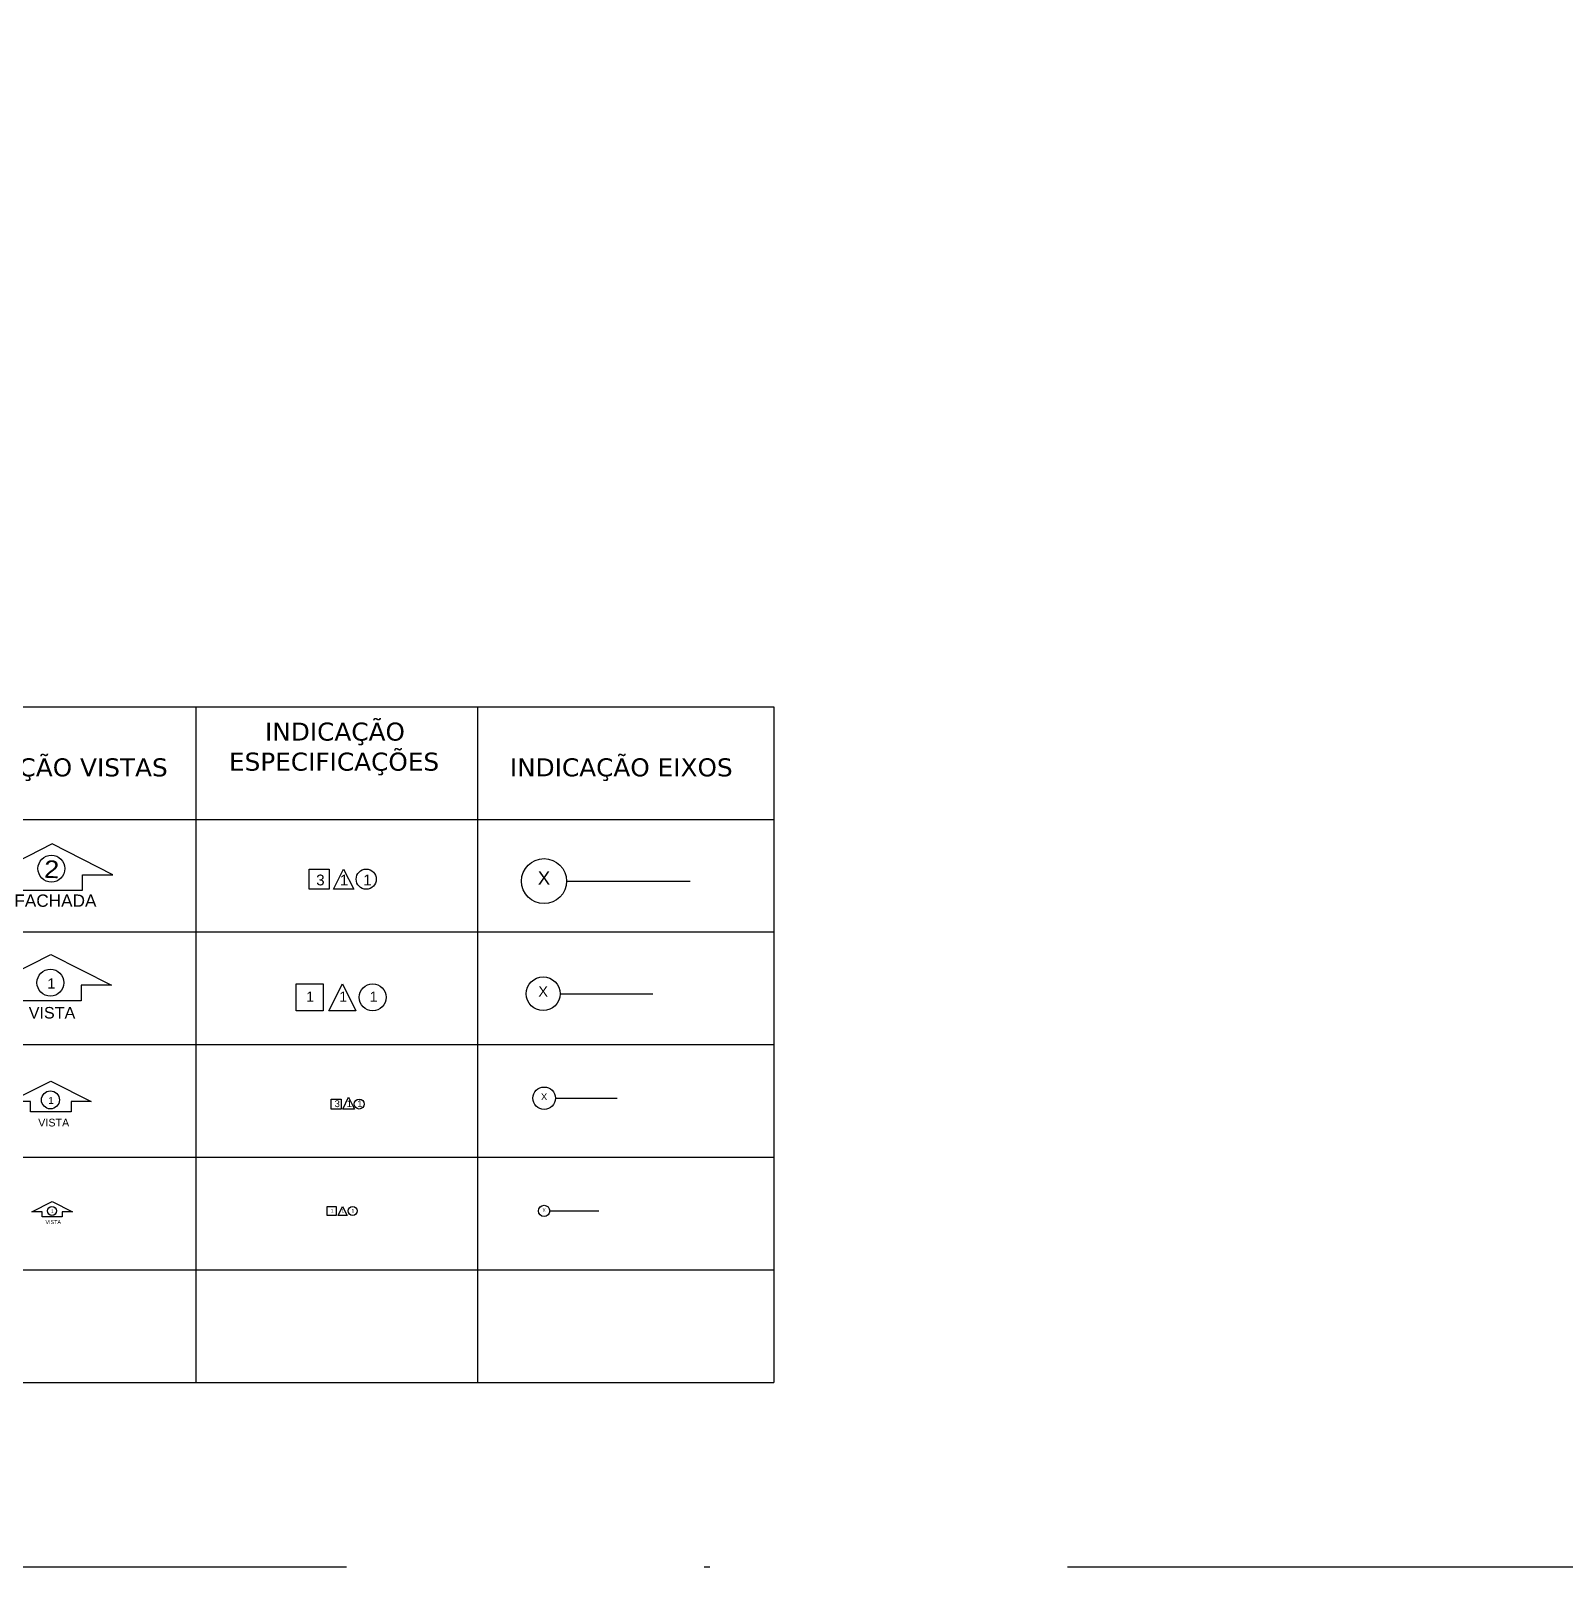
# Model space of a CAD drawing. Header units: millimetres. Extents: x 302 to 436, y 121 to 202.
# Drawn here: x 353.7 to 380.94, y 120.7 to 147.99 of the extents above; entities that cross this region are included whole.
import ezdxf

# ---------------------------------------------------------------- set-up
doc = ezdxf.new("R2010")
doc.units = ezdxf.units.MM
for name, pattern in [('C5', [60, 50, -5, 0, -5]), ('CONTINU', [0]), ('DASHDOT', [25.4, 12.7, -6.35, 0, -6.35])]:
    doc.linetypes.add(name, pattern=pattern)
for name, color, linetype in [('ARQ-EXO-1_025', 251, 'C5'), ('ARQ-EXO-1_050', 251, 'C5'), ('ARQ-EXO-1_100', 251, 'C5'), ('ARQ-SMB-1_025', 1, 'Continuous'), ('ARQ-SMB-1_100', 1, 'Continuous'), ('ARQ-TXT', 2, 'Continuous'), ('ARQ-TXT-1_025', 6, 'Continuous'), ('ARQ-TXT-1_050', 2, 'Continuous'), ('ARQ-TXT-1_100', 2, 'Continuous')]:
    doc.layers.add(name, color=color, linetype=linetype)
doc.styles.add('A20', font='arial.ttf', dxfattribs={"height": 0.2})
doc.styles.add('A26', font='arial.ttf', dxfattribs={"height": 0.26})
doc.styles.add('ESC-50-A20', font='arial.ttf', dxfattribs={"height": 0.1})

msp = doc.modelspace()

# ---------------------------------------------------------------- linework, layer by layer
at = {"color": 251}
for p, q in [((318.021, 135.984), (366.894, 135.984)), ((356.636, 135.984), (356.636, 123.984)), ((361.636, 135.984), (361.636, 123.984)), ((366.894, 135.984), (366.894, 123.984)), ((318.021, 133.984), (366.894, 133.984)), ((318.021, 133.984), (366.894, 133.984)), ((356.636, 134.031), (356.636, 123.984)), ((318.021, 131.984), (366.894, 131.984)), ((318.021, 129.984), (366.894, 129.984)), ((318.021, 127.984), (366.894, 127.984)), ((318.021, 125.984), (366.894, 125.984)), ((318.021, 123.984), (366.894, 123.984))]:
    msp.add_line(p, q, dxfattribs=at)
at = {"linetype": 'DASHDOT'}
msp.add_lwpolyline([(302.055, 202.372), (435.808, 202.372), (435.808, 120.703), (302.055, 120.703)], close=True, dxfattribs=at)
at = {"layer": 'ARQ-EXO-1_025', "ltscale": 0.05}
msp.add_line((362.917, 127.031), (363.786, 127.031), dxfattribs=at)
at = {"layer": 'ARQ-EXO-1_025', "linetype": 'CONTINU'}
msp.add_circle((362.817, 127.031), 0.1, dxfattribs=at)
at = {"layer": 'ARQ-EXO-1_050', "ltscale": 0.1}
msp.add_line((363.017, 129.031), (364.116, 129.031), dxfattribs=at)
at = {"layer": 'ARQ-EXO-1_050', "linetype": 'CONTINU'}
msp.add_circle((362.817, 129.031), 0.2, dxfattribs=at)
at = {"layer": 'ARQ-EXO-1_100', "ltscale": 0.2}
for p, q in [((363.216, 132.887), (365.412, 132.887)), ((363.1, 130.887), (364.748, 130.887))]:
    msp.add_line(p, q, dxfattribs=at)
at = {"layer": 'ARQ-EXO-1_100', "linetype": 'CONTINU'}
for centre, radius in [((362.816, 132.887), 0.4), ((362.8, 130.887), 0.3)]:
    msp.add_circle(centre, radius, dxfattribs=at)
at = {"layer": 'ARQ-SMB-1_025'}
msp.add_lwpolyline([(358.966, 127.111), (359.126, 127.111), (359.126, 126.951), (358.966, 126.951)], close=True, dxfattribs=at)
msp.add_lwpolyline([(359.159, 126.951), (359.239, 127.111), (359.319, 126.951), (359.159, 126.951)], dxfattribs=at)
msp.add_circle((359.418, 127.031), 0.08, dxfattribs=at)
at = {"layer": 'ARQ-SMB-1_100', "elevation": -2.835}
msp.add_lwpolyline([(354.622, 133.001), (355.161, 133.001), (354.083, 133.549), (353.005, 133.001), (353.544, 133.001), (353.544, 132.726), (354.622, 132.726), (354.622, 133.001)], dxfattribs=at)
at = {"layer": 'ARQ-SMB-1_100'}
for points in [[(358.646, 133.101), (359.004, 133.101), (359.004, 132.743), (358.646, 132.743)], [(358.416, 131.064), (358.896, 131.064), (358.896, 130.584), (358.416, 130.584)], [(359.037, 129.016), (359.213, 129.016), (359.213, 128.84), (359.037, 128.84)]]:
    msp.add_lwpolyline(points, close=True, dxfattribs=at)
for points in [[(359.078, 132.743), (359.257, 133.101), (359.437, 132.743), (359.078, 132.743)], [(353.523, 131.037), (352.984, 131.037), (354.062, 131.586), (355.14, 131.037), (354.601, 131.037), (354.601, 130.763), (353.523, 130.763), (353.523, 131.037)], [(358.995, 130.584), (359.235, 131.064), (359.475, 130.584), (358.995, 130.584)], [(353.7, 128.971), (353.341, 128.971), (354.059, 129.337), (354.778, 128.971), (354.419, 128.971), (354.419, 128.788), (353.7, 128.788), (353.7, 128.971)], [(359.346, 129.049), (359.451, 128.84), (359.242, 128.84), (359.346, 129.049)], [(353.904, 127.016), (353.724, 127.016), (354.083, 127.199), (354.443, 127.016), (354.263, 127.016), (354.263, 126.924), (353.904, 126.924), (353.904, 127.016)]]:
    msp.add_lwpolyline(points, dxfattribs=at)
at = {"layer": 'ARQ-SMB-1_100', "color": 2}
for centre, radius in [((354.071, 133.109), 0.239), ((354.053, 131.083), 0.239), ((354.053, 129.002), 0.159), ((354.08, 127.031), 0.0796)]:
    msp.add_circle(centre, radius, dxfattribs=at)
at = {"layer": 'ARQ-SMB-1_100'}
for centre, radius in [((359.659, 132.922), 0.179), ((359.773, 130.824), 0.24), ((359.534, 128.928), 0.088)]:
    msp.add_circle(centre, radius, dxfattribs=at)

# ---------------------------------------------------------------- texts
at = {"layer": 'ARQ-SMB-1_100', "color": 2, "style": 'A26', "text_generation_flag": 6, "width": 1.1}
msp.add_text('2', height=0.312, rotation=177.9157, dxfattribs=at).set_placement((353.936, 132.947))
at = {"layer": 'ARQ-TXT', "char_height": 0.32, "attachment_point": 1, "style": 'ESC-50-A20'}
for s, width, insert in [('\\pi1.2261;{\\fVerdana|b0|i0|c0|p34;INDICAÇÃO \\P\\pi0.58677;ESPECIFICAÇÕES}', 5, (356.636, 135.702)), ('\\pi0.31921;{\\fVerdana|b0|i0|c0|p34;INDICAÇÃO VISTAS}', 5, (351.636, 135.067)), ('\\pi0.57205;{\\fVerdana|b0|i0|c0|p34;INDICAÇÃO EIXOS}', 5.25811, (361.636, 135.067))]:
    msp.add_mtext_dynamic_manual_height_columns(s, width=width, gutter_width=0.5, heights=[0], dxfattribs=dict(at, insert=insert))
at = {"layer": 'ARQ-TXT-1_025', "char_height": 0.06, "width": 0.04313, "attachment_point": 1, "style": 'A20'}
for s, insert in [('1', (359.031, 127.065)), ('1', (359.221, 127.065)), ('1', (359.4, 127.065)), ('X', (362.789, 127.075))]:
    msp.add_mtext(s, dxfattribs=dict(at, insert=insert))
at = {"layer": 'ARQ-TXT-1_050', "style": 'ESC-50-A20'}
msp.add_text('FACHADA', height=0.2185, dxfattribs=at).set_placement((353.412, 132.431, -2.835))
at = {"layer": 'ARQ-TXT-1_050', "attachment_point": 1, "style": 'A20'}
for s, insert, char_height, width in [('1', (353.999, 131.159), 0.18, 0.12938), ('X', (362.761, 129.118), 0.12, 0.08625), ('1', (354.017, 129.052), 0.12, 0.08625), ('3', (359.098, 128.994), 0.12, 0.08625), ('1', (359.313, 128.994), 0.12, 0.08625), ('1', (359.499, 128.994), 0.12, 0.08625), ('1', (354.063, 127.056), 0.06, 0.04313)]:
    msp.add_mtext(s, dxfattribs=dict(at, insert=insert, char_height=char_height, width=width))
at = {"layer": 'ARQ-TXT-1_050', "attachment_point": 1, "style": 'ESC-50-A20'}
for s, insert, char_height in [('\\pi0.78181;VISTA     ', (352.886, 130.652), 0.2048), ('\\pi0.91946;VISTA     ', (352.916, 128.667), 0.13653), ('\\pi1.0571;VISTA     ', (352.908, 126.867), 0.06827)]:
    msp.add_mtext_dynamic_manual_height_columns(s, width=2.38952, gutter_width=1, heights=[0], dxfattribs=dict(at, insert=insert, char_height=char_height))
at = {"layer": 'ARQ-TXT-1_100', "attachment_point": 1, "style": 'A20'}
for s, insert, char_height, width in [('3', (358.771, 133.003), 0.192, 0.138), ('1', (359.193, 133.003), 0.192, 0.138), ('1', (359.605, 133.003), 0.192, 0.138), ('X', (362.703, 133.061), 0.24, 0.1725), ('X', (362.716, 131.017), 0.18, 0.12938), ('1', (358.594, 130.926), 0.18, 0.12938), ('1', (359.181, 130.926), 0.18, 0.12938), ('1', (359.72, 130.926), 0.18, 0.12938)]:
    msp.add_mtext(s, dxfattribs=dict(at, insert=insert, char_height=char_height, width=width))

doc.saveas('drawing.dxf')
